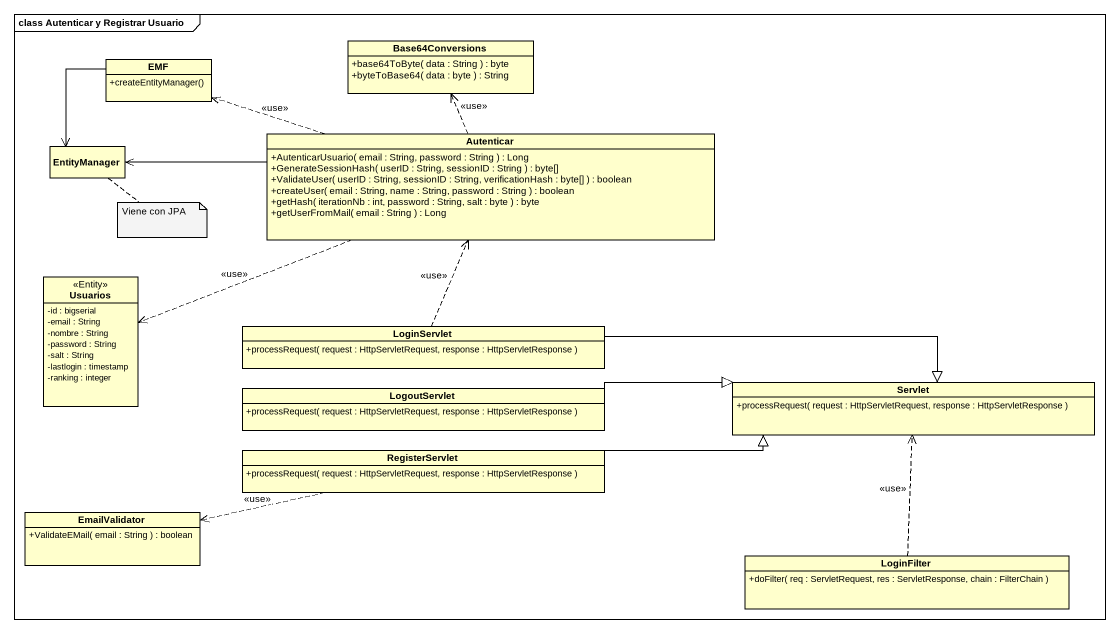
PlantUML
@startuml
mainframe class Autenticar y Registrar Usuario
hide circle
hide empty members
skinparam classAttributeIconSize 0
class EMF {
  +createEntityManager()
}
class Base64Conversions {
  +base64ToByte( data : String ) : byte
  +byteToBase64( data : byte ) : String
}
class EntityManager
class Autenticar {
  +AutenticarUsuario( email : String, password : String ) : Long
  +GenerateSessionHash( userID : String, sessionID : String ) : byte[]
  +ValidateUser( userID : String, sessionID : String, verificationHash : byte[] ) : boolean
  +createUser( email : String, name : String, password : String ) : boolean
  +getHash( iterationNb : int, password : String, salt : byte ) : byte
  +getUserFromMail( email : String ) : Long
}
class Usuarios <<Entity>> {
  -id : bigserial
  -email : String
  -nombre : String
  -password : String
  -salt : String
  -lastlogin : timestamp
  -ranking : integer
}
class LoginServlet {
  +processRequest( request : HttpServletRequest, response : HttpServletResponse )
}
class LogoutServlet {
  +processRequest( request : HttpServletRequest, response : HttpServletResponse )
}
class Servlet {
  +processRequest( request : HttpServletRequest, response : HttpServletResponse )
}
class RegisterServlet {
  +processRequest( request : HttpServletRequest, response : HttpServletResponse )
}
class EmailValidator {
  +ValidateEMail( email : String ) : boolean
}
class LoginFilter {
  +doFilter( req : ServletRequest, res : ServletResponse, chain : FilterChain )
}
EMF --> EntityManager
Autenticar .left.> EMF : <<use>>
Autenticar .up.> Base64Conversions : <<use>>
Autenticar -left-> EntityManager
Autenticar .left.> Usuarios : <<use>>
LoginServlet .up.> Autenticar : <<use>>
LoginServlet -right-|> Servlet
LogoutServlet -right-|> Servlet
RegisterServlet -right-|> Servlet
RegisterServlet .left.> EmailValidator : <<use>>
LoginFilter .up.> Servlet : <<use>>
note bottom of EntityManager : Viene con JPA
@enduml
